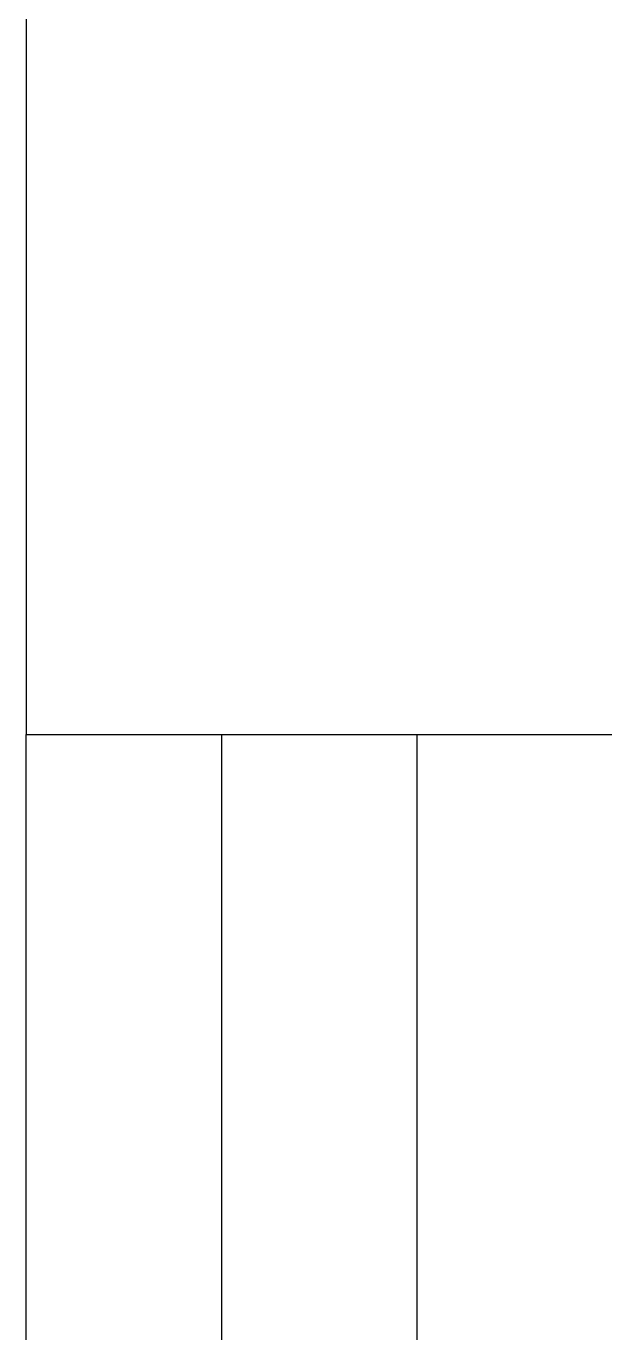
# Model space of a CAD drawing. Header units: millimetres. Extents: x -187744 to 2148, y -49419 to 6550.
# Drawn here: x -12165.4 to -11967.9, y -9115.6 to -8669.7 of the extents above; entities that cross this region are included whole.
import ezdxf

# ---------------------------------------------------------------- set-up
doc = ezdxf.new("R2010")
doc.units = ezdxf.units.MM
doc.header["$LTSCALE"] = 1000
doc.header["$MEASUREMENT"] = 0
doc.layers.add('A-WINDOW', color=12, linetype='Continuous')
doc.layers.add('WALL', color=160, linetype='Continuous')

msp = doc.modelspace()

# ---------------------------------------------------------------- linework, layer by layer
at = {"layer": 'A-WINDOW'}
for p, q in [((-12165.36, -11811.46), (-12165.36, -8911.46)), ((-12098.69, -8911.46), (-12098.69, -11745.46)), ((-12032.02, -8911.46), (-12032.02, -11677.46))]:
    msp.add_line(p, q, dxfattribs=at)
at = {"layer": 'WALL'}
for p, q in [((-12165.36, -8411.46), (-12165.36, -8911.46)), ((-12165.36, -8911.46), (-11965.36, -8911.46))]:
    msp.add_line(p, q, dxfattribs=at)

doc.saveas('drawing.dxf')
